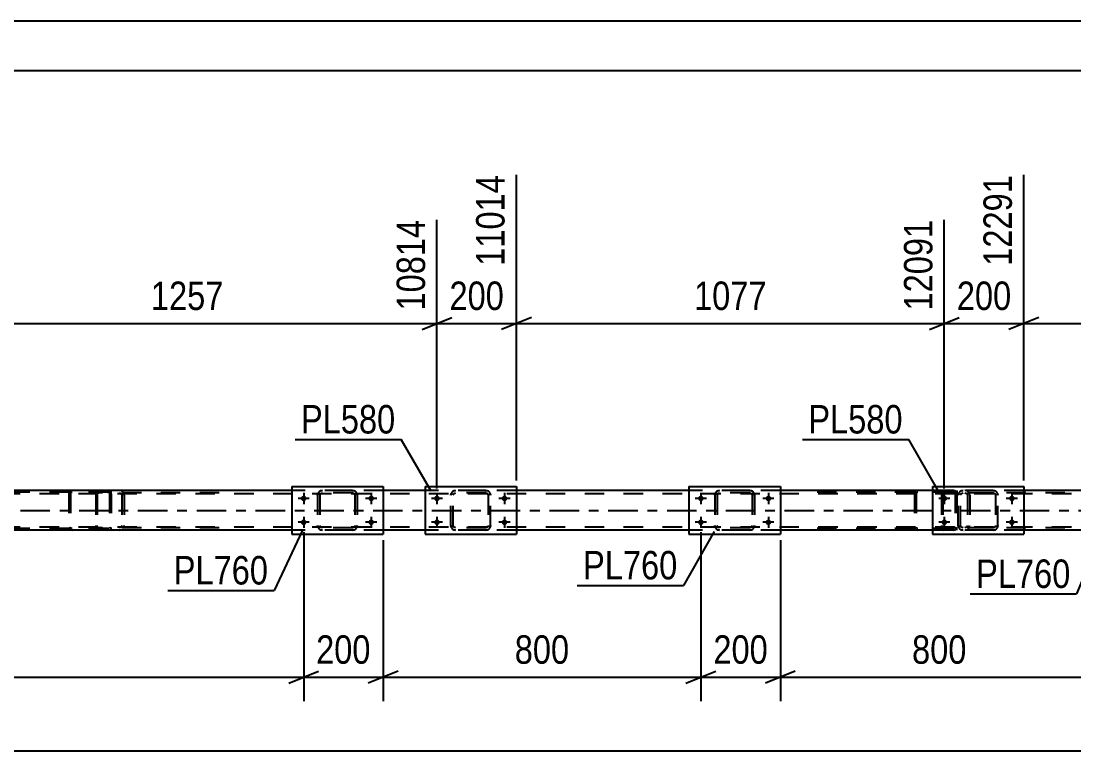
# Model space of a CAD drawing. Header units: millimetres. Extents: x -90 to 751, y -437 to 157.
# Drawn here: x 374 to 480, y 83.4 to 156.9 of the extents above; entities that cross this region are included whole.
import ezdxf

# ---------------------------------------------------------------- set-up
doc = ezdxf.new("R2010")
doc.units = ezdxf.units.MM
doc.linetypes.add('DXK_LINE_DOT2', pattern=[3.9198, 1.9599, -1.9599])
doc.linetypes.add('DXK_LINE_DOT3', pattern=[5.9187, 2.979, -0.9799, 0.9799, -0.9799])
doc.styles.add('Arial Narrow', font='ARIALN.TTF', dxfattribs={"height": 0.2})

# ---------------------------------------------------------------- blocks, each defined once
blk = doc.blocks.new('Unknown-814553232-1133')
at = {"color": 5, "linetype": 'Continuous'}
for p, q in [((750.81, 156.88), (-90.19, 156.88)), ((745.81, 151.88), (-85.19, 151.88))]:
    blk.add_line(p, q, dxfattribs=at)
blk = doc.blocks.new('Part-814553232-2961 - 2911')
at = {"color": 7, "linetype": 'DXK_LINE_DOT2'}
for p, q in [((660.06, 109.31), (-16.7, 109.31)), ((410.46, 109.63), (401.26, 109.63)), ((423.88, 109.63), (414.68, 109.63)), ((450.45, 109.63), (441.25, 109.63)), ((474.96, 109.63), (465.76, 109.63)), ((660.06, 105.95), (-16.7, 105.95)), ((410.46, 105.63), (401.26, 105.63)), ((423.88, 105.63), (414.68, 105.63)), ((450.45, 105.63), (441.25, 105.63)), ((474.96, 105.63), (465.76, 105.63))]:
    blk.add_line(p, q, dxfattribs=at)
at = {"color": 2, "linetype": 'Continuous'}
for p, q in [((401.26, 109.63), (370.8, 109.63)), ((414.68, 109.63), (410.46, 109.63)), ((441.25, 109.63), (423.88, 109.63)), ((465.76, 109.63), (450.45, 109.63)), ((481.25, 109.63), (474.96, 109.63)), ((401.26, 105.63), (370.54, 105.63)), ((414.68, 105.63), (410.46, 105.63)), ((441.25, 105.63), (423.88, 105.63)), ((465.76, 105.63), (450.45, 105.63)), ((481.25, 105.63), (474.96, 105.63))]:
    blk.add_line(p, q, dxfattribs=at)
at = {"color": 7, "linetype": 'DXK_LINE_DOT3'}
blk.add_line((-16.7, 107.63), (660.06, 107.63), dxfattribs=at)
blk = doc.blocks.new('Part-814553232-3072 - 2911')
at = {"color": 2, "linetype": 'Continuous'}
for p, q in [((401.26, 110.03), (401.26, 105.23)), ((401.26, 110.03), (410.46, 110.03)), ((410.46, 110.03), (410.46, 105.23)), ((401.26, 105.23), (410.46, 105.23))]:
    blk.add_line(p, q, dxfattribs=at)
blk = doc.blocks.new('Part-814553232-3060 - 2911')
at = {"color": 2, "linetype": 'Continuous'}
for p, q in [((465.76, 110.03), (465.76, 105.23)), ((465.76, 110.03), (474.96, 110.03)), ((474.96, 110.03), (474.96, 105.23)), ((465.76, 105.23), (474.96, 105.23))]:
    blk.add_line(p, q, dxfattribs=at)
blk = doc.blocks.new('Bolt-814553232-2997 - 2911')
at = {"linetype": 'Continuous'}
for points in [[(466.96, 108.55, -1), (466.96, 109.11, -1)], [(473.76, 108.55, -1), (473.76, 109.11, -1)], [(466.96, 106.15, -1), (466.96, 106.71, -1)], [(473.76, 106.15, -1), (473.76, 106.71, -1)]]:
    blk.add_hatch(color=1, dxfattribs=at).paths.add_polyline_path(points)
at = {"color": 1, "linetype": 'Continuous'}
for p, q in [((466.96, 109.39), (466.96, 108.27)), ((473.76, 109.39), (473.76, 108.27)), ((467.52, 108.83), (466.4, 108.83)), ((474.32, 108.83), (473.2, 108.83)), ((467.52, 106.43), (466.4, 106.43)), ((466.96, 106.99), (466.96, 105.87)), ((474.32, 106.43), (473.2, 106.43)), ((473.76, 106.99), (473.76, 105.87))]:
    blk.add_line(p, q, dxfattribs=at)
blk = doc.blocks.new('Bolt-814553232-2998 - 2911')
at = {"linetype": 'Continuous'}
for points in [[(442.45, 108.55, -1), (442.45, 109.11, -1)], [(449.25, 108.55, -1), (449.25, 109.11, -1)], [(442.45, 106.15, -1), (442.45, 106.71, -1)], [(449.25, 106.15, -1), (449.25, 106.71, -1)]]:
    blk.add_hatch(color=1, dxfattribs=at).paths.add_polyline_path(points)
at = {"color": 1, "linetype": 'Continuous'}
for p, q in [((442.45, 109.39), (442.45, 108.27)), ((449.25, 109.39), (449.25, 108.27)), ((443.01, 108.83), (441.89, 108.83)), ((449.81, 108.83), (448.69, 108.83)), ((443.01, 106.43), (441.89, 106.43)), ((442.45, 106.99), (442.45, 105.87)), ((449.81, 106.43), (448.69, 106.43)), ((449.25, 106.99), (449.25, 105.87))]:
    blk.add_line(p, q, dxfattribs=at)
blk = doc.blocks.new('Bolt-814553232-2999 - 2911')
at = {"linetype": 'Continuous'}
for points in [[(415.88, 108.55, -1), (415.88, 109.11, -1)], [(422.68, 108.55, -1), (422.68, 109.11, -1)], [(415.88, 106.15, -1), (415.88, 106.71, -1)], [(422.68, 106.15, -1), (422.68, 106.71, -1)]]:
    blk.add_hatch(color=1, dxfattribs=at).paths.add_polyline_path(points)
at = {"color": 1, "linetype": 'Continuous'}
for p, q in [((415.88, 109.39), (415.88, 108.27)), ((422.68, 109.39), (422.68, 108.27)), ((416.44, 108.83), (415.32, 108.83)), ((423.24, 108.83), (422.12, 108.83)), ((416.44, 106.43), (415.32, 106.43)), ((415.88, 106.99), (415.88, 105.87)), ((423.24, 106.43), (422.12, 106.43)), ((422.68, 106.99), (422.68, 105.87))]:
    blk.add_line(p, q, dxfattribs=at)
blk = doc.blocks.new('Bolt-814553232-3000 - 2911')
at = {"linetype": 'Continuous'}
for points in [[(402.46, 108.55, -1), (402.46, 109.11, -1)], [(409.26, 108.55, -1), (409.26, 109.11, -1)], [(402.46, 106.15, -1), (402.46, 106.71, -1)], [(409.26, 106.15, -1), (409.26, 106.71, -1)]]:
    blk.add_hatch(color=1, dxfattribs=at).paths.add_polyline_path(points)
at = {"color": 1, "linetype": 'Continuous'}
for p, q in [((402.46, 109.39), (402.46, 108.27)), ((409.26, 109.39), (409.26, 108.27)), ((403.02, 108.83), (401.9, 108.83)), ((409.82, 108.83), (408.7, 108.83)), ((403.02, 106.43), (401.9, 106.43)), ((402.46, 106.99), (402.46, 105.87)), ((409.82, 106.43), (408.7, 106.43)), ((409.26, 106.99), (409.26, 105.87))]:
    blk.add_line(p, q, dxfattribs=at)
blk = doc.blocks.new('Part-814553232-3066 - 2911')
at = {"color": 2, "linetype": 'Continuous'}
for p, q in [((414.68, 110.03), (414.68, 105.23)), ((414.68, 110.03), (423.88, 110.03)), ((423.88, 110.03), (423.88, 105.23)), ((414.68, 105.23), (423.88, 105.23))]:
    blk.add_line(p, q, dxfattribs=at)
blk = doc.blocks.new('Part-814553232-3067 - 2911')
at = {"color": 7, "linetype": 'DXK_LINE_DOT2'}
for p, q in [((443.85, 109.15), (443.89, 109.33)), ((443.89, 109.33), (443.85, 109.15)), ((444.09, 109.15), (444.11, 109.24)), ((444.11, 109.24), (444.16, 109.32)), ((444.15, 109.59), (444.33, 109.63)), ((444.33, 109.63), (444.15, 109.59)), ((444.16, 109.32), (444.24, 109.37)), ((444.24, 109.37), (444.33, 109.39)), ((447.37, 109.63), (444.33, 109.63)), ((447.37, 109.39), (444.33, 109.39)), ((447.37, 109.63), (447.56, 109.59)), ((447.56, 109.59), (447.37, 109.63)), ((447.37, 109.39), (447.46, 109.37)), ((447.46, 109.37), (447.54, 109.32)), ((447.54, 109.32), (447.59, 109.24)), ((447.59, 109.24), (447.61, 109.15)), ((447.82, 109.33), (447.85, 109.15)), ((447.85, 109.15), (447.82, 109.33)), ((443.85, 109.15), (443.85, 106.11)), ((444.09, 109.15), (444.09, 106.11)), ((447.61, 109.15), (447.61, 106.11)), ((447.85, 109.15), (447.85, 106.11)), ((443.89, 105.93), (443.85, 106.11)), ((443.85, 106.11), (443.89, 105.93)), ((444.11, 106.02), (444.09, 106.11)), ((444.16, 105.94), (444.11, 106.02)), ((447.59, 106.02), (447.54, 105.94)), ((447.61, 106.11), (447.59, 106.02)), ((447.85, 106.11), (447.82, 105.93)), ((447.82, 105.93), (447.85, 106.11)), ((444.33, 105.63), (444.15, 105.67)), ((444.15, 105.67), (444.33, 105.63)), ((444.24, 105.89), (444.16, 105.94)), ((444.33, 105.87), (444.24, 105.89)), ((447.37, 105.87), (444.33, 105.87)), ((447.37, 105.63), (444.33, 105.63)), ((447.46, 105.89), (447.37, 105.87)), ((447.56, 105.67), (447.37, 105.63)), ((447.37, 105.63), (447.56, 105.67)), ((447.54, 105.94), (447.46, 105.89))]:
    blk.add_line(p, q, dxfattribs=at)
at = {"color": 7, "linetype": 'DXK_LINE_DOT3'}
blk.add_line((445.85, 107.63), (445.85, 107.63), dxfattribs=at)
at = {"color": 7, "linetype": 'DXK_LINE_DOT2'}
for centre, start, end in [((444.33, 109.15), 112.5, 157.5), ((444.33, 109.15), 112.5, 157.5), ((447.37, 109.15), 22.5, 67.5), ((447.37, 109.15), 22.5, 67.5), ((444.33, 106.11), 202.5, 247.5), ((444.33, 106.11), 202.5, 247.5), ((447.37, 106.11), 292.5, 337.5), ((447.37, 106.11), 292.5, 337.5)]:
    blk.add_arc(centre, 0.48, start, end, dxfattribs=at)
blk = doc.blocks.new('Part-814553232-3121 - 2911')
at = {"color": 7, "linetype": 'DXK_LINE_DOT2'}
for p, q in [((382.74, 109.63), (367.41, 109.63)), ((382.74, 109.47), (367.41, 109.47)), ((378.85, 109.43), (378.82, 109.31)), ((378.82, 109.31), (378.82, 105.95)), ((378.99, 109.31), (379, 109.37)), ((378.99, 109.31), (378.99, 105.95)), ((379, 109.37), (379.04, 109.42)), ((379.16, 109.63), (379.03, 109.61)), ((379.04, 109.42), (379.1, 109.46)), ((379.1, 109.46), (379.16, 109.47)), ((382.87, 109.61), (382.74, 109.63)), ((382.74, 109.47), (382.8, 109.46)), ((382.8, 109.46), (382.83, 109.44)), ((382.83, 109.44), (382.86, 109.42)), ((382.86, 109.42), (382.9, 109.37)), ((382.9, 109.37), (382.91, 109.31)), ((382.91, 109.31), (382.91, 105.95)), ((383.08, 109.31), (383.05, 109.43)), ((383.08, 109.31), (383.08, 105.95)), ((382.74, 105.79), (367.41, 105.79)), ((382.74, 105.63), (367.41, 105.63)), ((378.82, 105.95), (378.85, 105.83)), ((379, 105.89), (378.99, 105.95)), ((379.04, 105.84), (379, 105.89)), ((379.03, 105.66), (379.16, 105.63)), ((379.1, 105.8), (379.04, 105.84)), ((379.16, 105.79), (379.1, 105.8)), ((382.74, 105.79), (382.8, 105.8)), ((382.74, 105.63), (382.87, 105.66)), ((382.8, 105.8), (382.83, 105.82)), ((382.83, 105.82), (382.86, 105.84)), ((382.9, 105.89), (382.86, 105.84)), ((382.91, 105.95), (382.9, 105.89)), ((383.05, 105.83), (383.08, 105.95))]:
    blk.add_line(p, q, dxfattribs=at)
for centre, start, end in [((379.15, 109.3), 110.7583, 155.68), ((382.75, 109.3), 24.32, 69.2417), ((379.15, 105.96), 204.32, 249.2417)]:
    blk.add_arc(centre, 0.331, start, end, dxfattribs=at)
blk = doc.blocks.new('Part-814553232-3073 - 2911')
at = {"color": 7, "linetype": 'DXK_LINE_DOT2'}
for p, q in [((403.86, 109.15), (403.89, 109.33)), ((403.89, 109.33), (403.86, 109.15)), ((404.1, 109.15), (404.11, 109.24)), ((404.11, 109.24), (404.17, 109.32)), ((404.15, 109.59), (404.34, 109.63)), ((404.34, 109.63), (404.15, 109.59)), ((404.17, 109.32), (404.24, 109.37)), ((404.24, 109.37), (404.34, 109.39)), ((407.38, 109.63), (404.34, 109.63)), ((407.38, 109.39), (404.34, 109.39)), ((407.38, 109.63), (407.56, 109.59)), ((407.56, 109.59), (407.38, 109.63)), ((407.38, 109.39), (407.47, 109.37)), ((407.47, 109.37), (407.55, 109.32)), ((407.55, 109.32), (407.6, 109.24)), ((407.6, 109.24), (407.62, 109.15)), ((407.82, 109.33), (407.86, 109.15)), ((407.86, 109.15), (407.82, 109.33)), ((403.86, 109.15), (403.86, 106.11)), ((404.1, 109.15), (404.1, 106.11)), ((407.62, 109.15), (407.62, 106.11)), ((407.86, 109.15), (407.86, 106.11)), ((403.89, 105.93), (403.86, 106.11)), ((403.86, 106.11), (403.89, 105.93)), ((404.11, 106.02), (404.1, 106.11)), ((404.17, 105.94), (404.11, 106.02)), ((407.6, 106.02), (407.55, 105.94)), ((407.62, 106.11), (407.6, 106.02)), ((407.86, 106.11), (407.82, 105.93)), ((407.82, 105.93), (407.86, 106.11)), ((404.34, 105.63), (404.15, 105.67)), ((404.15, 105.67), (404.34, 105.63)), ((404.24, 105.89), (404.17, 105.94)), ((404.34, 105.87), (404.24, 105.89)), ((407.38, 105.87), (404.34, 105.87)), ((407.38, 105.63), (404.34, 105.63)), ((407.47, 105.89), (407.38, 105.87)), ((407.56, 105.67), (407.38, 105.63)), ((407.38, 105.63), (407.56, 105.67)), ((407.55, 105.94), (407.47, 105.89))]:
    blk.add_line(p, q, dxfattribs=at)
at = {"color": 7, "linetype": 'DXK_LINE_DOT3'}
blk.add_line((405.86, 107.63), (405.86, 107.63), dxfattribs=at)
at = {"color": 7, "linetype": 'DXK_LINE_DOT2'}
for centre, start, end in [((404.34, 109.15), 112.5, 157.5), ((404.34, 109.15), 112.5, 157.5), ((407.38, 109.15), 22.5, 67.5), ((407.38, 109.15), 22.5, 67.5), ((404.34, 106.11), 202.5, 247.5), ((404.34, 106.11), 202.5, 247.5), ((407.38, 106.11), 292.5, 337.5), ((407.38, 106.11), 292.5, 337.5)]:
    blk.add_arc(centre, 0.48, start, end, dxfattribs=at)
blk = doc.blocks.new('Part-814553232-3143 - 2911')
at = {"color": 7, "linetype": 'DXK_LINE_DOT2'}
for p, q in [((468.36, 109.15), (468.4, 109.33)), ((468.4, 109.33), (468.36, 109.15)), ((468.6, 109.15), (468.62, 109.24)), ((468.62, 109.24), (468.67, 109.32)), ((468.66, 109.59), (468.84, 109.63)), ((468.84, 109.63), (468.66, 109.59)), ((468.67, 109.32), (468.75, 109.37)), ((468.75, 109.37), (468.84, 109.39)), ((471.88, 109.63), (468.84, 109.63)), ((471.88, 109.39), (468.84, 109.39)), ((471.88, 109.63), (472.06, 109.59)), ((472.06, 109.59), (471.88, 109.63)), ((471.88, 109.39), (471.97, 109.37)), ((471.97, 109.37), (472.05, 109.32)), ((472.05, 109.32), (472.1, 109.24)), ((472.1, 109.24), (472.12, 109.15)), ((472.32, 109.33), (472.36, 109.15)), ((472.36, 109.15), (472.32, 109.33)), ((468.36, 106.11), (468.36, 109.15)), ((468.6, 106.11), (468.6, 109.15)), ((472.12, 109.15), (472.12, 106.11)), ((472.36, 106.11), (472.36, 109.15)), ((468.4, 105.93), (468.36, 106.11)), ((468.36, 106.11), (468.4, 105.93)), ((468.62, 106.02), (468.6, 106.11)), ((468.67, 105.94), (468.62, 106.02)), ((472.1, 106.02), (472.05, 105.94)), ((472.12, 106.11), (472.1, 106.02)), ((472.36, 106.11), (472.32, 105.93)), ((472.32, 105.93), (472.36, 106.11)), ((468.84, 105.63), (468.66, 105.67)), ((468.66, 105.67), (468.84, 105.63)), ((468.75, 105.89), (468.67, 105.94)), ((468.84, 105.87), (468.75, 105.89)), ((471.88, 105.87), (468.84, 105.87)), ((471.88, 105.63), (468.84, 105.63)), ((471.97, 105.89), (471.88, 105.87)), ((472.06, 105.67), (471.88, 105.63)), ((471.88, 105.63), (472.06, 105.67)), ((472.05, 105.94), (471.97, 105.89))]:
    blk.add_line(p, q, dxfattribs=at)
at = {"color": 7, "linetype": 'DXK_LINE_DOT3'}
blk.add_line((470.36, 107.63), (470.36, 107.63), dxfattribs=at)
at = {"color": 7, "linetype": 'DXK_LINE_DOT2'}
for centre, start, end in [((468.84, 109.15), 112.5, 157.5), ((468.84, 109.15), 112.5, 157.5), ((471.88, 109.15), 22.5, 67.5), ((471.88, 109.15), 22.5, 67.5), ((468.84, 106.11), 202.5, 247.5), ((468.84, 106.11), 202.5, 247.5), ((471.88, 106.11), 292.5, 337.5), ((471.88, 106.11), 292.5, 337.5)]:
    blk.add_arc(centre, 0.48, start, end, dxfattribs=at)
blk = doc.blocks.new('Part-814553232-3107 - 2911')
at = {"color": 7, "linetype": 'DXK_LINE_DOT2'}
for p, q in [((381.55, 109.33), (381.53, 109.15)), ((381.61, 109.49), (381.55, 109.33)), ((381.7, 109.59), (381.61, 109.49)), ((381.67, 109.15), (381.68, 109.24)), ((381.68, 109.24), (381.71, 109.32)), ((381.8, 109.63), (381.7, 109.59)), ((381.71, 109.32), (381.75, 109.37)), ((381.75, 109.37), (381.8, 109.39)), ((393.96, 109.63), (381.8, 109.63)), ((393.96, 109.39), (381.8, 109.39)), ((383.08, 109.39), (383.08, 109.63)), ((384.09, 109.59), (383.89, 109.63)), ((383.89, 109.39), (383.99, 109.37)), ((383.99, 109.37), (384.07, 109.32)), ((384.07, 109.32), (384.13, 109.24)), ((384.13, 109.24), (384.14, 109.15)), ((384.38, 109.24), (384.36, 109.33)), ((384.4, 109.15), (384.38, 109.24)), ((381.53, 109.15), (381.53, 106.11)), ((381.67, 109.15), (381.67, 106.11)), ((384.14, 109.15), (384.14, 106.11)), ((384.4, 109.15), (384.4, 106.11)), ((381.53, 106.11), (381.55, 105.93)), ((381.68, 106.02), (381.67, 106.11)), ((381.71, 105.94), (381.68, 106.02)), ((384.13, 106.02), (384.07, 105.94)), ((384.14, 106.11), (384.13, 106.02)), ((384.36, 105.93), (384.38, 106.03)), ((384.38, 106.03), (384.4, 106.11)), ((381.55, 105.93), (381.61, 105.77)), ((381.61, 105.77), (381.7, 105.67)), ((381.7, 105.67), (381.8, 105.63)), ((381.75, 105.89), (381.71, 105.94)), ((381.8, 105.87), (381.75, 105.89)), ((393.96, 105.87), (381.8, 105.87)), ((393.96, 105.63), (381.8, 105.63)), ((383.08, 105.63), (383.08, 105.87)), ((383.99, 105.89), (383.89, 105.87)), ((383.89, 105.63), (384.09, 105.67)), ((384.07, 105.94), (383.99, 105.89))]:
    blk.add_line(p, q, dxfattribs=at)
blk.add_arc((383.91, 109.14), 0.492, 23.8494, 68.8059, dxfattribs=at)
blk = doc.blocks.new('Part-814553232-3120 - 2911')
at = {"color": 7, "linetype": 'DXK_LINE_DOT2'}
for p, q in [((467.87, 109.63), (452.54, 109.63)), ((467.87, 109.47), (452.54, 109.47)), ((463.98, 109.43), (463.96, 109.31)), ((463.96, 109.31), (463.96, 105.95)), ((464.13, 109.31), (464.14, 109.37)), ((464.13, 109.31), (464.13, 105.95)), ((464.14, 109.37), (464.18, 109.42)), ((464.3, 109.63), (464.17, 109.61)), ((464.18, 109.42), (464.23, 109.46)), ((464.23, 109.46), (464.3, 109.47)), ((468, 109.61), (467.87, 109.63)), ((467.87, 109.47), (467.94, 109.46)), ((467.94, 109.46), (467.99, 109.42)), ((467.99, 109.42), (468.03, 109.37)), ((468.03, 109.37), (468.04, 109.31)), ((468.04, 109.31), (468.04, 105.95)), ((468.21, 109.31), (468.19, 109.43)), ((468.21, 109.31), (468.21, 105.95)), ((467.87, 105.79), (452.54, 105.79)), ((467.87, 105.63), (452.54, 105.63)), ((463.96, 105.95), (463.98, 105.83)), ((464.14, 105.89), (464.13, 105.95)), ((464.18, 105.84), (464.14, 105.89)), ((464.17, 105.66), (464.3, 105.63)), ((464.23, 105.8), (464.18, 105.84)), ((464.3, 105.79), (464.23, 105.8)), ((467.94, 105.8), (467.87, 105.79)), ((467.87, 105.63), (468, 105.66)), ((467.99, 105.84), (467.94, 105.8)), ((468.03, 105.89), (467.99, 105.84)), ((468.04, 105.95), (468.03, 105.89)), ((468.19, 105.83), (468.21, 105.95))]:
    blk.add_line(p, q, dxfattribs=at)
for centre, start, end in [((464.28, 109.3), 110.7583, 155.68), ((467.88, 109.3), 24.32, 69.2417), ((464.28, 105.96), 204.32, 249.2417), ((467.88, 105.96), 290.7583, 335.68)]:
    blk.add_arc(centre, 0.331, start, end, dxfattribs=at)
blk = doc.blocks.new('Part-814553232-3134 - 2911')
at = {"color": 7, "linetype": 'DXK_LINE_DOT2'}
for p, q in [((466.69, 109.33), (466.67, 109.15)), ((466.74, 109.49), (466.69, 109.33)), ((466.83, 109.59), (466.74, 109.49)), ((466.8, 109.15), (466.81, 109.24)), ((466.81, 109.24), (466.84, 109.32)), ((466.94, 109.63), (466.83, 109.59)), ((466.84, 109.32), (466.88, 109.37)), ((466.88, 109.37), (466.94, 109.39)), ((479.09, 109.63), (466.94, 109.63)), ((479.09, 109.39), (466.94, 109.39)), ((468.21, 109.63), (468.21, 109.39)), ((469.22, 109.59), (469.03, 109.63)), ((469.03, 109.39), (469.12, 109.37)), ((469.12, 109.37), (469.21, 109.32)), ((469.21, 109.32), (469.26, 109.24)), ((469.26, 109.24), (469.28, 109.15)), ((469.5, 109.29), (469.49, 109.33)), ((469.53, 109.15), (469.5, 109.29)), ((466.67, 109.15), (466.67, 106.11)), ((466.8, 109.15), (466.8, 106.11)), ((469.28, 109.15), (469.28, 106.11)), ((469.53, 109.15), (469.53, 106.11)), ((466.67, 106.11), (466.69, 105.93)), ((466.81, 106.02), (466.8, 106.11)), ((466.84, 105.94), (466.81, 106.02)), ((469.26, 106.02), (469.21, 105.94)), ((469.28, 106.11), (469.26, 106.02)), ((469.49, 105.93), (469.51, 106.03)), ((469.51, 106.03), (469.53, 106.11)), ((466.69, 105.93), (466.74, 105.77)), ((466.74, 105.77), (466.83, 105.67)), ((466.83, 105.67), (466.94, 105.63)), ((466.88, 105.89), (466.84, 105.94)), ((466.94, 105.87), (466.88, 105.89)), ((479.09, 105.87), (466.94, 105.87)), ((479.09, 105.63), (466.94, 105.63)), ((468.21, 105.63), (468.21, 105.87)), ((469.12, 105.89), (469.03, 105.87)), ((469.03, 105.63), (469.22, 105.67)), ((469.21, 105.94), (469.12, 105.89))]:
    blk.add_line(p, q, dxfattribs=at)
for centre, start, end in [((469.04, 109.14), 23.8494, 68.8059), ((469.04, 106.13), 291.1941, 336.1506)]:
    blk.add_arc(centre, 0.492, start, end, dxfattribs=at)
blk = doc.blocks.new('Part-814553232-3142 - 2911')
at = {"color": 7, "linetype": 'DXK_LINE_DOT2'}
for p, q in [((417.28, 109.15), (417.32, 109.33)), ((417.32, 109.33), (417.28, 109.15)), ((417.52, 109.15), (417.54, 109.24)), ((417.54, 109.24), (417.59, 109.32)), ((417.58, 109.59), (417.76, 109.63)), ((417.76, 109.63), (417.58, 109.59)), ((417.59, 109.32), (417.67, 109.37)), ((417.67, 109.37), (417.76, 109.39)), ((420.8, 109.63), (417.76, 109.63)), ((420.8, 109.39), (417.76, 109.39)), ((420.8, 109.63), (420.98, 109.59)), ((420.98, 109.59), (420.8, 109.63)), ((420.8, 109.39), (420.89, 109.37)), ((420.89, 109.37), (420.97, 109.32)), ((420.97, 109.32), (421.02, 109.24)), ((421.02, 109.24), (421.04, 109.15)), ((421.24, 109.33), (421.28, 109.15)), ((421.28, 109.15), (421.24, 109.33)), ((417.28, 106.11), (417.28, 109.15)), ((417.52, 106.11), (417.52, 109.15)), ((421.04, 109.15), (421.04, 106.11)), ((421.28, 106.11), (421.28, 109.15)), ((417.32, 105.93), (417.28, 106.11)), ((417.28, 106.11), (417.32, 105.93)), ((417.54, 106.02), (417.52, 106.11)), ((417.59, 105.94), (417.54, 106.02)), ((421.02, 106.02), (420.97, 105.94)), ((421.04, 106.11), (421.02, 106.02)), ((421.28, 106.11), (421.24, 105.93)), ((421.24, 105.93), (421.28, 106.11)), ((417.76, 105.63), (417.58, 105.67)), ((417.58, 105.67), (417.76, 105.63)), ((417.67, 105.89), (417.59, 105.94)), ((417.76, 105.87), (417.67, 105.89)), ((420.8, 105.87), (417.76, 105.87)), ((420.8, 105.63), (417.76, 105.63)), ((420.89, 105.89), (420.8, 105.87)), ((420.98, 105.67), (420.8, 105.63)), ((420.8, 105.63), (420.98, 105.67)), ((420.97, 105.94), (420.89, 105.89))]:
    blk.add_line(p, q, dxfattribs=at)
at = {"color": 7, "linetype": 'DXK_LINE_DOT3'}
blk.add_line((419.28, 107.63), (419.28, 107.63), dxfattribs=at)
at = {"color": 7, "linetype": 'DXK_LINE_DOT2'}
for centre, start, end in [((417.76, 109.15), 112.5, 157.5), ((417.76, 109.15), 112.5, 157.5), ((420.8, 109.15), 22.5, 67.5), ((420.8, 109.15), 22.5, 67.5), ((417.76, 106.11), 202.5, 247.5), ((417.76, 106.11), 202.5, 247.5), ((420.8, 106.11), 292.5, 337.5), ((420.8, 106.11), 292.5, 337.5)]:
    blk.add_arc(centre, 0.48, start, end, dxfattribs=at)
blk = doc.blocks.new('Part-814553232-3167 - 2911')
at = {"color": 2, "linetype": 'Continuous'}
for p, q in [((441.25, 110.03), (441.25, 105.23)), ((441.25, 110.03), (450.45, 110.03)), ((450.45, 110.03), (450.45, 105.23)), ((441.25, 105.23), (450.45, 105.23))]:
    blk.add_line(p, q, dxfattribs=at)
blk = doc.blocks.new('StraightDimension-814553232-25098 - 2911')
at = {"color": 7, "linetype": 'Continuous'}
for p, q in [((402.46, 105.43), (402.46, 88.44)), ((410.46, 104.63), (410.46, 88.44)), ((400.96, 90.24), (403.96, 91.44)), ((411.96, 91.44), (408.96, 90.24)), ((402.46, 90.84), (410.46, 90.84))]:
    blk.add_line(p, q, dxfattribs=at)
at = {"color": 0}
blk.add_wipeout([(409.8, 91.59), (409.8, 95.79), (403.11, 95.79), (403.11, 91.59)], dxfattribs=at)
at = {"color": 3, "style": 'Arial Narrow'}
blk.add_text('200', height=2.863, dxfattribs=at).set_placement((403.71, 92.19))
blk = doc.blocks.new('StraightDimension-814553232-24642 - 2911')
at = {"color": 7, "linetype": 'Continuous'}
for p, q in [((474.96, 110.63), (474.96, 141.39)), ((540.83, 109.83), (540.83, 136.89)), ((476.46, 127.05), (473.46, 125.85)), ((474.96, 126.45), (540.83, 126.45)), ((539.33, 125.85), (542.33, 127.05))]:
    blk.add_line(p, q, dxfattribs=at)
at = {"color": 0}
blk.add_wipeout([(512.15, 127.2), (512.15, 131.4), (503.64, 131.4), (503.64, 127.2)], dxfattribs=at)
at = {"color": 3, "style": 'Arial Narrow'}
blk.add_text('1647', height=2.863, dxfattribs=at).set_placement((504.24, 127.8))
at = {"color": 0, "linetype": 'Continuous'}
blk.add_wipeout([(540.23, 137.49), (536.03, 137.49), (536.03, 127.15), (540.23, 127.15)], dxfattribs=at)
at = {"color": 3, "linetype": 'Continuous', "style": 'Arial Narrow'}
blk.add_text('13938', height=2.863, rotation=90.0002, dxfattribs=at).set_placement((539.63, 127.75))
blk = doc.blocks.new('StraightDimension-814553232-24646 - 2911')
at = {"color": 7, "linetype": 'Continuous'}
for p, q in [((415.88, 109.83), (415.88, 136.89)), ((365.6, 113.44), (365.6, 135.06)), ((367.1, 127.05), (364.1, 125.85)), ((365.6, 126.45), (415.88, 126.45)), ((414.38, 125.85), (417.38, 127.05))]:
    blk.add_line(p, q, dxfattribs=at)
at = {"color": 0}
blk.add_wipeout([(395, 127.2), (395, 131.4), (386.48, 131.4), (386.48, 127.2)], dxfattribs=at)
at = {"color": 3, "style": 'Arial Narrow'}
blk.add_text('1257', height=2.863, dxfattribs=at).set_placement((387.08, 127.8))
at = {"color": 0, "linetype": 'Continuous'}
blk.add_wipeout([(415.28, 137.49), (411.08, 137.49), (411.08, 127.15), (415.28, 127.15)], dxfattribs=at)
at = {"color": 3, "linetype": 'Continuous', "style": 'Arial Narrow'}
blk.add_text('10814', height=2.863, rotation=90.0002, dxfattribs=at).set_placement((414.68, 127.75))
blk = doc.blocks.new('StraightDimension-814553232-7921 - 2911')
at = {"color": 7, "linetype": 'Continuous'}
blk.add_line((-16.7, 83.41), (698.69, 83.41), dxfattribs=at)
blk = doc.blocks.new('StraightDimension-814553232-24643 - 2911')
at = {"color": 7, "linetype": 'Continuous'}
for p, q in [((474.96, 110.63), (474.96, 141.39)), ((466.96, 109.83), (466.96, 136.89)), ((465.46, 125.85), (468.46, 127.05)), ((466.96, 126.45), (474.96, 126.45)), ((476.46, 127.05), (473.46, 125.85))]:
    blk.add_line(p, q, dxfattribs=at)
at = {"color": 0}
blk.add_wipeout([(474.3, 127.2), (474.3, 131.4), (467.62, 131.4), (467.62, 127.2)], dxfattribs=at)
at = {"color": 3, "style": 'Arial Narrow'}
blk.add_text('200', height=2.863, dxfattribs=at).set_placement((468.22, 127.8))
at = {"color": 0, "linetype": 'Continuous'}
blk.add_wipeout([(474.36, 141.99), (470.16, 141.99), (470.16, 131.65), (474.36, 131.65)], dxfattribs=at)
at = {"color": 3, "linetype": 'Continuous', "style": 'Arial Narrow'}
blk.add_text('12291', height=2.863, rotation=90.0002, dxfattribs=at).set_placement((473.76, 132.25))
blk = doc.blocks.new('StraightDimension-814553232-24644 - 2911')
at = {"color": 7, "linetype": 'Continuous'}
for p, q in [((423.88, 110.63), (423.88, 141.39)), ((466.96, 109.83), (466.96, 136.89)), ((425.38, 127.05), (422.38, 125.85)), ((423.88, 126.45), (466.96, 126.45)), ((465.46, 125.85), (468.46, 127.05))]:
    blk.add_line(p, q, dxfattribs=at)
at = {"color": 0}
blk.add_wipeout([(449.68, 127.2), (449.68, 131.4), (441.16, 131.4), (441.16, 127.2)], dxfattribs=at)
at = {"color": 3, "style": 'Arial Narrow'}
blk.add_text('1077', height=2.863, dxfattribs=at).set_placement((441.76, 127.8))
at = {"color": 0, "linetype": 'Continuous'}
blk.add_wipeout([(466.36, 137.49), (462.16, 137.49), (462.16, 127.15), (466.36, 127.15)], dxfattribs=at)
at = {"color": 3, "linetype": 'Continuous', "style": 'Arial Narrow'}
blk.add_text('12091', height=2.863, rotation=90.0002, dxfattribs=at).set_placement((465.76, 127.75))
blk = doc.blocks.new('StraightDimension-814553232-24645 - 2911')
at = {"color": 7, "linetype": 'Continuous'}
for p, q in [((423.88, 110.63), (423.88, 141.39)), ((415.88, 109.83), (415.88, 136.89)), ((414.38, 125.85), (417.38, 127.05)), ((415.88, 126.45), (423.88, 126.45)), ((425.38, 127.05), (422.38, 125.85))]:
    blk.add_line(p, q, dxfattribs=at)
at = {"color": 0}
blk.add_wipeout([(423.22, 127.2), (423.22, 131.4), (416.54, 131.4), (416.54, 127.2)], dxfattribs=at)
at = {"color": 3, "style": 'Arial Narrow'}
blk.add_text('200', height=2.863, dxfattribs=at).set_placement((417.14, 127.8))
at = {"color": 0, "linetype": 'Continuous'}
blk.add_wipeout([(423.28, 141.99), (419.08, 141.99), (419.08, 131.65), (423.28, 131.65)], dxfattribs=at)
at = {"color": 3, "linetype": 'Continuous', "style": 'Arial Narrow'}
blk.add_text('11014', height=2.863, rotation=90.0002, dxfattribs=at).set_placement((422.68, 132.25))
blk = doc.blocks.new('StraightDimension-814553232-25095 - 2911')
at = {"color": 7, "linetype": 'Continuous'}
for p, q in [((482.45, 105.43), (482.45, 88.44)), ((450.45, 104.63), (450.45, 88.44)), ((451.95, 91.44), (448.95, 90.24)), ((480.95, 90.24), (483.95, 91.44)), ((450.45, 90.84), (482.45, 90.84))]:
    blk.add_line(p, q, dxfattribs=at)
at = {"color": 0}
blk.add_wipeout([(469.8, 91.59), (469.8, 95.79), (463.11, 95.79), (463.11, 91.59)], dxfattribs=at)
at = {"color": 3, "style": 'Arial Narrow'}
blk.add_text('800', height=2.863, dxfattribs=at).set_placement((463.71, 92.19))
blk = doc.blocks.new('StraightDimension-814553232-25096 - 2911')
at = {"color": 7, "linetype": 'Continuous'}
for p, q in [((442.45, 105.43), (442.45, 88.44)), ((450.45, 104.63), (450.45, 88.44)), ((440.95, 90.24), (443.95, 91.44)), ((451.95, 91.44), (448.95, 90.24)), ((442.45, 90.84), (450.45, 90.84))]:
    blk.add_line(p, q, dxfattribs=at)
at = {"color": 0}
blk.add_wipeout([(449.79, 91.59), (449.79, 95.79), (443.11, 95.79), (443.11, 91.59)], dxfattribs=at)
at = {"color": 3, "style": 'Arial Narrow'}
blk.add_text('200', height=2.863, dxfattribs=at).set_placement((443.71, 92.19))
blk = doc.blocks.new('StraightDimension-814553232-25097 - 2911')
at = {"color": 7, "linetype": 'Continuous'}
for p, q in [((442.45, 105.43), (442.45, 88.44)), ((410.46, 104.63), (410.46, 88.44)), ((411.96, 91.44), (408.96, 90.24)), ((440.95, 90.24), (443.95, 91.44)), ((410.46, 90.84), (442.45, 90.84))]:
    blk.add_line(p, q, dxfattribs=at)
at = {"color": 0}
blk.add_wipeout([(429.8, 91.59), (429.8, 95.79), (423.11, 95.79), (423.11, 91.59)], dxfattribs=at)
at = {"color": 3, "style": 'Arial Narrow'}
blk.add_text('800', height=2.863, dxfattribs=at).set_placement((423.71, 92.19))
blk = doc.blocks.new('StraightDimension-814553232-25099 - 2911')
at = {"color": 7, "linetype": 'Continuous'}
for p, q in [((402.46, 105.43), (402.46, 88.44)), ((330.51, 104.63), (330.51, 88.44)), ((332.01, 91.44), (329.01, 90.24)), ((400.96, 90.24), (403.96, 91.44)), ((330.51, 90.84), (402.46, 90.84))]:
    blk.add_line(p, q, dxfattribs=at)
at = {"color": 0}
blk.add_wipeout([(370.74, 91.59), (370.74, 95.79), (362.22, 95.79), (362.22, 91.59)], dxfattribs=at)
at = {"color": 3, "style": 'Arial Narrow'}
blk.add_text('1799', height=2.863, dxfattribs=at).set_placement((362.82, 92.19))
blk = doc.blocks.new('Mark-814553232-3056 - 2911')
at = {"color": 30, "linetype": 'Continuous'}
for p in [(452.67, 114.77), (466.38, 109.57)]:
    blk.add_line(p, (463.38, 114.77), dxfattribs=at)
at = {"color": 0}
blk.add_wipeout([(462.78, 115.37), (462.78, 118.37), (453.27, 118.37), (453.27, 115.37)], dxfattribs=at)
blk.add_wipeout([(462.78, 115.37), (462.78, 118.37), (453.27, 118.37), (453.27, 115.37)], dxfattribs=at)
at = {"color": 3, "style": 'Arial Narrow'}
blk.add_text('PL580', height=2.863, dxfattribs=at).set_placement((453.27, 115.37))
blk = doc.blocks.new('Mark-814553232-3062 - 2911')
at = {"color": 30, "linetype": 'Continuous'}
for p in [(401.59, 114.77), (415.29, 109.57)]:
    blk.add_line(p, (412.29, 114.77), dxfattribs=at)
at = {"color": 0}
blk.add_wipeout([(411.69, 115.37), (411.69, 118.37), (402.19, 118.37), (402.19, 115.37)], dxfattribs=at)
blk.add_wipeout([(411.69, 115.37), (411.69, 118.37), (402.19, 118.37), (402.19, 115.37)], dxfattribs=at)
at = {"color": 3, "style": 'Arial Narrow'}
blk.add_text('PL580', height=2.863, dxfattribs=at).set_placement((402.19, 115.37))
blk = doc.blocks.new('Mark-814553232-3068 - 2911')
at = {"color": 30, "linetype": 'Continuous'}
for p in [(402.3, 105.57), (388.78, 99.57)]:
    blk.add_line(p, (399.48, 99.57), dxfattribs=at)
at = {"color": 0}
blk.add_wipeout([(398.88, 100.17), (398.88, 103.17), (389.38, 103.17), (389.38, 100.17)], dxfattribs=at)
blk.add_wipeout([(398.88, 100.17), (398.88, 103.17), (389.38, 103.17), (389.38, 100.17)], dxfattribs=at)
at = {"color": 3, "style": 'Arial Narrow'}
blk.add_text('PL760', height=2.863, dxfattribs=at).set_placement((389.38, 100.17))
blk = doc.blocks.new('Mark-814553232-3163 - 2911')
at = {"color": 30, "linetype": 'Continuous'}
for p in [(443.79, 105.49), (429.99, 100.08)]:
    blk.add_line(p, (440.69, 100.08), dxfattribs=at)
at = {"color": 0}
blk.add_wipeout([(440.09, 100.68), (440.09, 103.68), (430.59, 103.68), (430.59, 100.68)], dxfattribs=at)
blk.add_wipeout([(440.09, 100.68), (440.09, 103.68), (430.59, 103.68), (430.59, 100.68)], dxfattribs=at)
at = {"color": 3, "style": 'Arial Narrow'}
blk.add_text('PL760', height=2.863, dxfattribs=at).set_placement((430.59, 100.68))
blk = doc.blocks.new('Mark-814553232-3168 - 2911')
at = {"color": 30, "linetype": 'Continuous'}
for p in [(482.92, 105.64), (469.56, 99.22)]:
    blk.add_line(p, (480.26, 99.22), dxfattribs=at)
at = {"color": 0}
blk.add_wipeout([(479.66, 99.82), (479.66, 102.82), (470.16, 102.82), (470.16, 99.82)], dxfattribs=at)
blk.add_wipeout([(479.66, 99.82), (479.66, 102.82), (470.16, 102.82), (470.16, 99.82)], dxfattribs=at)
at = {"color": 3, "style": 'Arial Narrow'}
blk.add_text('PL760', height=2.863, dxfattribs=at).set_placement((470.16, 99.82))

msp = doc.modelspace()

# ---------------------------------------------------------------- block references
for name in ['Unknown-814553232-1133', 'Part-814553232-2961 - 2911', 'Part-814553232-3121 - 2911', 'Part-814553232-3107 - 2911', 'Part-814553232-3072 - 2911', 'Bolt-814553232-3000 - 2911', 'Part-814553232-3073 - 2911', 'Part-814553232-3066 - 2911', 'Bolt-814553232-2999 - 2911', 'Part-814553232-3142 - 2911', 'Part-814553232-3167 - 2911', 'Bolt-814553232-2998 - 2911', 'Part-814553232-3067 - 2911', 'Part-814553232-3120 - 2911', 'Part-814553232-3060 - 2911', 'Bolt-814553232-2997 - 2911', 'Part-814553232-3134 - 2911', 'Part-814553232-3143 - 2911']:
    msp.add_blockref(name, (0, 0))

# ---------------------------------------------------------------- next in the draw order: block references
for name in ['StraightDimension-814553232-24642 - 2911', 'StraightDimension-814553232-24646 - 2911', 'StraightDimension-814553232-25098 - 2911']:
    msp.add_blockref(name, (0, 0))

# ---------------------------------------------------------------- next in the draw order: block references
for name in ['StraightDimension-814553232-24643 - 2911', 'StraightDimension-814553232-7921 - 2911']:
    msp.add_blockref(name, (0, 0))

# ---------------------------------------------------------------- next in the draw order: block references
for name in ['StraightDimension-814553232-24644 - 2911', 'StraightDimension-814553232-25099 - 2911', 'StraightDimension-814553232-25095 - 2911']:
    msp.add_blockref(name, (0, 0))

# ---------------------------------------------------------------- next in the draw order: block references
for name in ['StraightDimension-814553232-24645 - 2911', 'Mark-814553232-3056 - 2911', 'Mark-814553232-3068 - 2911', 'StraightDimension-814553232-25096 - 2911', 'Mark-814553232-3168 - 2911']:
    msp.add_blockref(name, (0, 0))

# ---------------------------------------------------------------- next in the draw order: block references
for name in ['Mark-814553232-3062 - 2911', 'StraightDimension-814553232-25097 - 2911']:
    msp.add_blockref(name, (0, 0))

# ---------------------------------------------------------------- next in the draw order: block references
msp.add_blockref('Mark-814553232-3163 - 2911', (0, 0))

doc.saveas('drawing.dxf')
